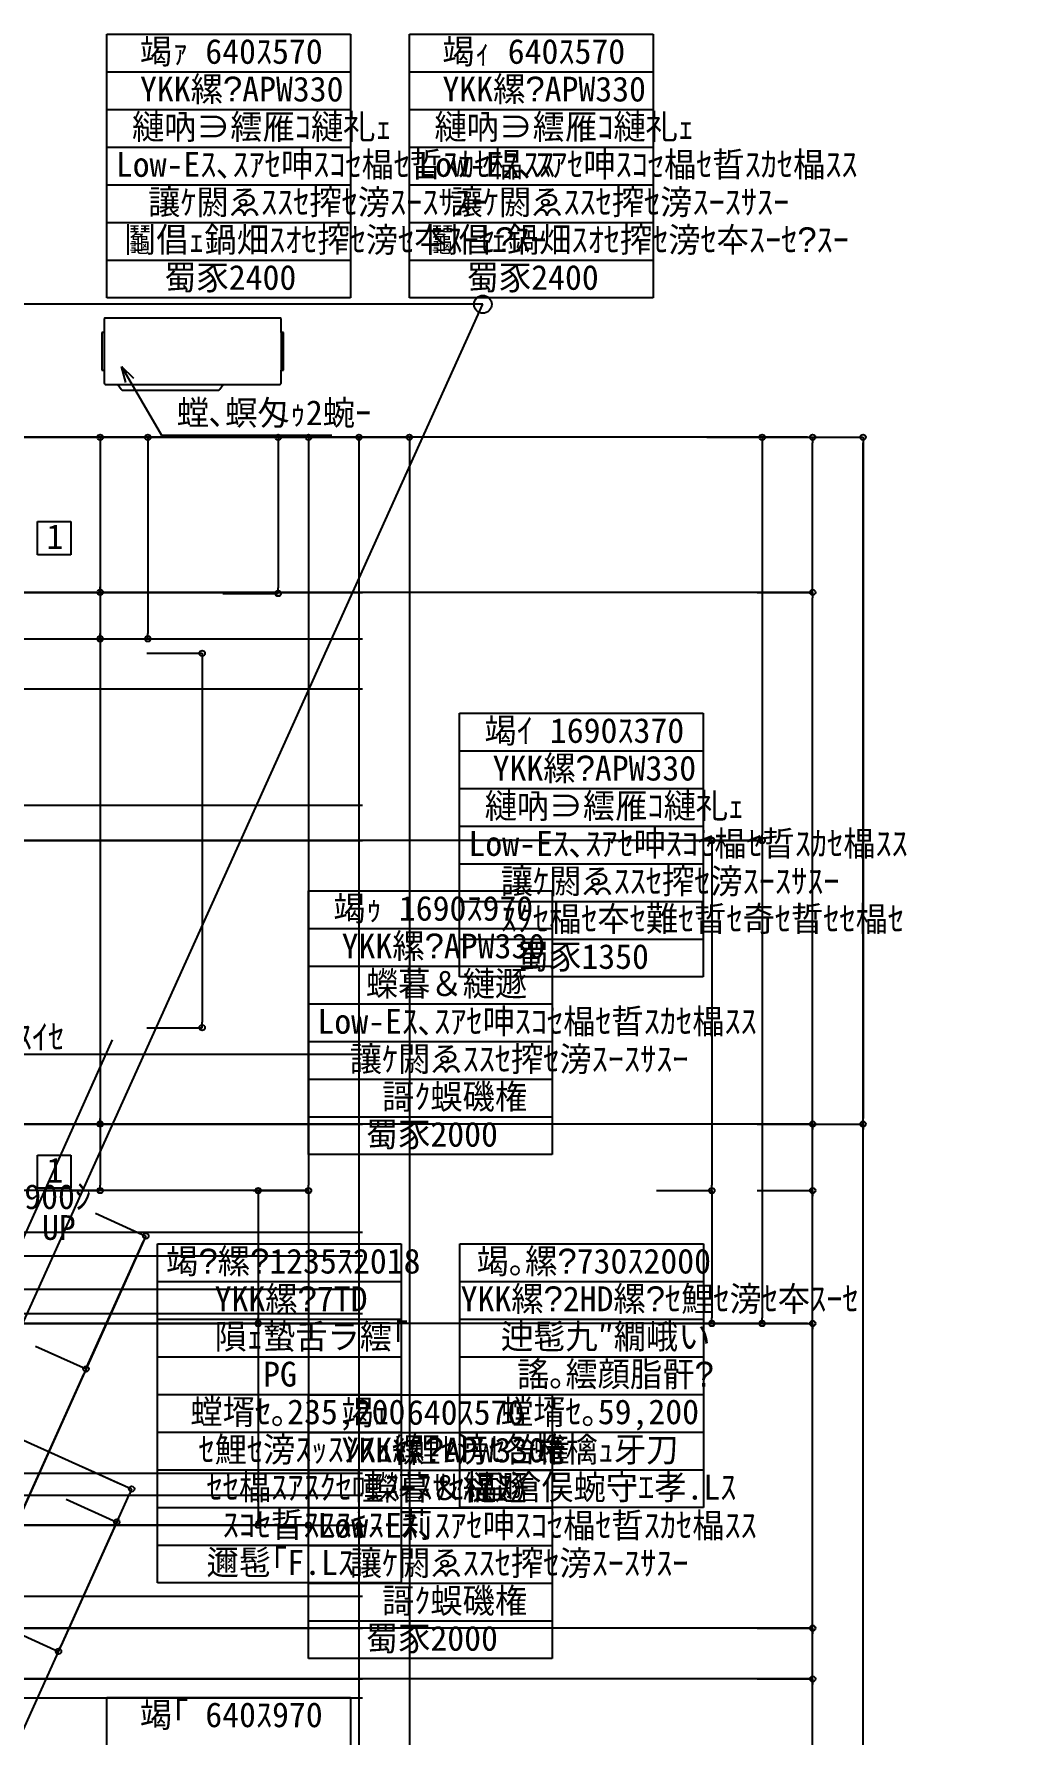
# Model space of a CAD drawing. Header units: metres. Extents: x 10908 to 27249, y 7268 to 22901.
# Drawn here: x 22876 to 27249, y 15073 to 22750 of the extents above; entities that cross this region are included whole.
import ezdxf

# ---------------------------------------------------------------- set-up
doc = ezdxf.new("R2010")
doc.units = ezdxf.units.M

msp = doc.modelspace()

# ---------------------------------------------------------------- linework, layer by layer
at = {"layer": '繝繝ｼ繧ｿ 001_1F'}
for p, q in [((23205, 21560), (23205, 22750)), ((23205, 22750), (24305, 22750)), ((24305, 22750), (24305, 21560)), ((24570, 21560), (24570, 22750)), ((24570, 22750), (25670, 22750)), ((25670, 22750), (25670, 21560)), ((23205, 22580), (24305, 22580)), ((24570, 22580), (25670, 22580)), ((23205, 22410), (24305, 22410)), ((24570, 22410), (25670, 22410)), ((23205, 22240), (24305, 22240)), ((24570, 22240), (25670, 22240)), ((23205, 22070), (24305, 22070)), ((24570, 22070), (25670, 22070)), ((23205, 21900), (24305, 21900)), ((24570, 21900), (25670, 21900)), ((23205, 21730), (24305, 21730)), ((24570, 21730), (25670, 21730)), ((24305, 21560), (23205, 21560)), ((25670, 21560), (24570, 21560)), ((23290.9, 21177.1), (23271.5, 21249.5)), ((23271.5, 21249.5), (23324.5, 21196.5)), ((23271.5, 21249.5), (23450.6, 20939.3)), ((26367.5, 20930), (11375, 20930)), ((22924.7, 20930), (23174.7, 20930)), ((22924.7, 20930), (22924.7, 20930)), ((22924.7, 20930), (23174.7, 20930)), ((22924.7, 20930), (22924.7, 20930)), ((23139.4, 20930), (23389.4, 20930)), ((23139.4, 20930), (23139.4, 20930)), ((23174.7, 20930), (23174.7, 20905)), ((23174.7, 20930), (23174.7, 20905)), ((23174.7, 20905), (23174.7, 17855)), ((23174.7, 20905), (23174.7, 20255)), ((23389.4, 20930), (23389.4, 20905)), ((23389.4, 20905), (23389.4, 20045)), ((23450.6, 20939.3), (24220.6, 20939.3)), ((23728.1, 20930), (23978.1, 20930)), ((23728.1, 20930), (23728.1, 20930)), ((23978.1, 20930), (23978.1, 20905)), ((23978.1, 20905), (23978.1, 20250)), ((25912.5, 20930), (26162.5, 20930)), ((25912.5, 20930), (25912.5, 20930)), ((26140, 20930), (26390, 20930)), ((26140, 20930), (26140, 20930)), ((26162.5, 20930), (26162.5, 20905)), ((26162.5, 20905), (26162.5, 19135)), ((26367.5, 20930), (26617.5, 20930)), ((26367.5, 20930), (26367.5, 20930)), ((26390, 20930), (26390, 20905)), ((26390, 20930), (26390, 20930)), ((26390, 20930), (26617.5, 20930)), ((26390, 20930), (26390, 20930)), ((26390, 20255), (26390, 20905)), ((26617.5, 20930), (26617.5, 20905)), ((26617.5, 20930), (26617.5, 20905)), ((26617.5, 20930), (26617.5, 20930)), ((26617.5, 20905), (26617.5, 17855)), ((26617.5, 10550), (26617.5, 20905)), ((22924.7, 20230), (23174.7, 20230)), ((22924.7, 20230), (22924.7, 20230)), ((22924.7, 20230), (22924.7, 20230)), ((23174.7, 20230), (23174.7, 20255)), ((23174.7, 20230), (23174.7, 20230)), ((23174.7, 20230), (23174.7, 20205)), ((23174.7, 20205), (23174.7, 20045)), ((23728.1, 20225), (23978.1, 20225)), ((23728.1, 20225), (23728.1, 20225)), ((23978.1, 20225), (23978.1, 20250)), ((23978.1, 20225), (23978.1, 20225)), ((26140, 20230), (26390, 20230)), ((26140, 20230), (26140, 20230)), ((26140, 20230), (26390, 20230)), ((26140, 20230), (26140, 20230)), ((26390, 20230), (26390, 20255)), ((26390, 20230), (26390, 20205)), ((26390, 20230), (26390, 20230)), ((26390, 17555), (26390, 20205)), ((23174.7, 20020), (23174.7, 20045)), ((23389.4, 20020), (23389.4, 20045)), ((22924.7, 20020), (23174.7, 20020)), ((22924.7, 20020), (22924.7, 20020)), ((22924.7, 20020), (23174.7, 20020)), ((22924.7, 20020), (22924.7, 20020)), ((23139.4, 20020), (23389.4, 20020)), ((23139.4, 20020), (23139.4, 20020)), ((23174.7, 20020), (23174.7, 20020)), ((23174.7, 20020), (23174.7, 19995)), ((23174.7, 19995), (23174.7, 17555)), ((23389.4, 20020), (23389.4, 20020)), ((26162.5, 19110), (26162.5, 19135)), ((25685, 19110), (25935, 19110)), ((25685, 19110), (25685, 19110)), ((25912.5, 19110), (26162.5, 19110)), ((25912.5, 19110), (25912.5, 19110)), ((25912.5, 19110), (26162.5, 19110)), ((25912.5, 19110), (25912.5, 19110)), ((25935, 19110), (25935, 19085)), ((25935, 19085), (25935, 17555)), ((26162.5, 19110), (26162.5, 19110)), ((26162.5, 19110), (26162.5, 19085)), ((26162.5, 19085), (26162.5, 16955)), ((18710.5, 8165), (23230.6, 18209.7)), ((26390, 17830), (11375, 17830)), ((22924.7, 17830), (23174.7, 17830)), ((22924.7, 17830), (22924.7, 17830)), ((23174.7, 17830), (23174.7, 17855)), ((23174.7, 17830), (23174.7, 17830)), ((26140, 17830), (26390, 17830)), ((26140, 17830), (26140, 17830)), ((26367.5, 17830), (26617.5, 17830)), ((26367.5, 17830), (26367.5, 17830)), ((26390, 17830), (26390, 17805)), ((26390, 17830), (26390, 17830)), ((26390, 17830), (26617.5, 17830)), ((26390, 17830), (26390, 17830)), ((26617.5, 17830), (26617.5, 17855)), ((26617.5, 17830), (26617.5, 17805)), ((26617.5, 17830), (26617.5, 17830)), ((26617.5, 17830), (26617.5, 17830)), ((26390, 15580), (26390, 17805)), ((26617.5, 10850), (26617.5, 17805)), ((22924.7, 17530), (23174.7, 17530)), ((22924.7, 17530), (22924.7, 17530)), ((23174.7, 17530), (23174.7, 17555)), ((23174.7, 17530), (23174.7, 17530)), ((25685, 17530), (25935, 17530)), ((25685, 17530), (25685, 17530)), ((25685, 17530), (25685, 17530)), ((25935, 17530), (25935, 17555)), ((25935, 17530), (25935, 17530)), ((25935, 17530), (25935, 17505)), ((25935, 17505), (25935, 16955)), ((26140, 17530), (26140, 17530)), ((26140, 17530), (26390, 17530)), ((26140, 17530), (26140, 17530)), ((26390, 17530), (26390, 17555)), ((26390, 17530), (26390, 17505)), ((26390, 17530), (26390, 17530)), ((26390, 16955), (26390, 17505)), ((23152.7, 17427.4), (23380.7, 17324.8)), ((23152.7, 17427.4), (23152.7, 17427.4)), ((23152.7, 17427.4), (23380.7, 17324.8)), ((23152.7, 17427.4), (23152.7, 17427.4)), ((23370.4, 17302), (22502.2, 15372.6)), ((23120.9, 16747.6), (23370.4, 17302)), ((23380.7, 17324.8), (23370.4, 17302)), ((23380.7, 17324.8), (23370.4, 17302)), ((23380.7, 17324.8), (23380.7, 17324.8)), ((23432.5, 15760), (23432.5, 17290)), ((23432.5, 17290), (24532.5, 17290)), ((24532.5, 17290), (24532.5, 15760)), ((24797.5, 16100), (24797.5, 17290)), ((24797.5, 17290), (25897.5, 17290)), ((25897.5, 17290), (25897.5, 16100)), ((23432.5, 17120), (24532.5, 17120)), ((24797.5, 17120), (25897.5, 17120)), ((23432.5, 16950), (24532.5, 16950)), ((24797.5, 16950), (25897.5, 16950)), ((25685, 16930), (25935, 16930)), ((25685, 16930), (25685, 16930)), ((25912.5, 16930), (26162.5, 16930)), ((25912.5, 16930), (25912.5, 16930)), ((25935, 16930), (25935, 16955)), ((25935, 16930), (25935, 16930)), ((26140, 16930), (26140, 16930)), ((26140, 16930), (26390, 16930)), ((26140, 16930), (26140, 16930)), ((26162.5, 16930), (26162.5, 16955)), ((26162.5, 16930), (26162.5, 16930)), ((26390, 16930), (26390, 16955)), ((26390, 16930), (26390, 16905)), ((26390, 16930), (26390, 16930)), ((26390, 15350.5), (26390, 16905)), ((22882.7, 16827.4), (23110.7, 16724.8)), ((22882.7, 16827.4), (22882.7, 16827.4)), ((22882.7, 16827.4), (22882.7, 16827.4)), ((23110.7, 16724.8), (23120.9, 16747.6)), ((23432.5, 16780), (24532.5, 16780)), ((24797.5, 16780), (25897.5, 16780)), ((22398.9, 15143.2), (23100.4, 16702)), ((23110.7, 16724.8), (23100.4, 16702)), ((23110.7, 16724.8), (23110.7, 16724.8)), ((23432.5, 16610), (24532.5, 16610)), ((24797.5, 16610), (25897.5, 16610)), ((23432.5, 16440), (24532.5, 16440)), ((24797.5, 16440), (25897.5, 16440)), ((23088.5, 16285.7), (23316.5, 16183.1)), ((23088.5, 16285.7), (23088.5, 16285.7)), ((23432.5, 16270), (24532.5, 16270)), ((24797.5, 16270), (25897.5, 16270)), ((22772.8, 14974.8), (23306.3, 16160.3)), ((23316.5, 16183.1), (23306.3, 16160.3)), ((23316.5, 16183.1), (23316.5, 16183.1)), ((23432.5, 16100), (24532.5, 16100)), ((25897.5, 16100), (24797.5, 16100)), ((23432.5, 15930), (24532.5, 15930)), ((24532.5, 15760), (23432.5, 15760)), ((26390, 15555), (11602.5, 15555)), ((26140, 15555), (26140, 15555)), ((26140, 15555), (26390, 15555)), ((26140, 15555), (26140, 15555)), ((26390, 15555), (26390, 15580)), ((26390, 15555), (26390, 15530)), ((26390, 15555), (26390, 15555)), ((26390, 12135.3), (26390, 15530)), ((26140, 15325.5), (26140, 15325.5)), ((26140, 15325.5), (26390, 15325.5)), ((26140, 15325.5), (26140, 15325.5)), ((26390, 15325.5), (26390, 15350.5)), ((26390, 15325.5), (26390, 15300.5)), ((26390, 15325.5), (26390, 15325.5)), ((26390, 14506.3), (26390, 15300.5)), ((23205, 14222.5), (23205, 15242.5)), ((23205, 15242.5), (24305, 15242.5)), ((24305, 15242.5), (24305, 14222.5))]:
    msp.add_line(p, q, dxfattribs=at)
for centre in [(23174.7, 20930), (23174.7, 20930), (23389.4, 20930), (23978.1, 20930), (26162.5, 20930), (26390, 20930), (26617.5, 20930), (26617.5, 20930), (23174.7, 20230), (23174.7, 20230), (23978.1, 20225), (26390, 20230), (26390, 20230), (23174.7, 20020), (23174.7, 20020), (23389.4, 20020), (25935, 19110), (26162.5, 19110), (26162.5, 19110), (23174.7, 17830), (26390, 17830), (26617.5, 17830), (26617.5, 17830), (23174.7, 17530), (25935, 17530), (25935, 17530), (26390, 17530), (26390, 17530), (23380.7, 17324.8), (23380.7, 17324.8), (25935, 16930), (26162.5, 16930), (26390, 16930), (26390, 16930), (23110.7, 16724.8), (23110.7, 16724.8), (23316.5, 16183.1), (26390, 15555), (26390, 15555), (26390, 15325.5), (26390, 15325.5)]:
    msp.add_circle(centre, 12.5, dxfattribs=at)
at = {"layer": '繝繝ｼ繧ｿ 001_2F'}
for p, q in [((26367.5, 20930), (11375, 20930)), ((22924.7, 20930), (23174.7, 20930)), ((22924.7, 20930), (22924.7, 20930)), ((23139.4, 20930), (23389.4, 20930)), ((23139.4, 20930), (23139.4, 20930)), ((23174.7, 20930), (23174.7, 20905)), ((23174.7, 20905), (23174.7, 20255)), ((23389.4, 20930), (23389.4, 20905)), ((23389.4, 20905), (23389.4, 20045)), ((23728.1, 20930), (23978.1, 20930)), ((23728.1, 20930), (23728.1, 20930)), ((23978.1, 20930), (23978.1, 20905)), ((23978.1, 20905), (23978.1, 20250)), ((25912.5, 20930), (26162.5, 20930)), ((25912.5, 20930), (25912.5, 20930)), ((26140, 20930), (26390, 20930)), ((26140, 20930), (26140, 20930)), ((26162.5, 20930), (26162.5, 20905)), ((26162.5, 20905), (26162.5, 19135)), ((26390, 20930), (26390, 20905)), ((26390, 20930), (26390, 20930)), ((26390, 20930), (26617.5, 20930)), ((26390, 20930), (26390, 20930)), ((26390, 20255), (26390, 20905)), ((26617.5, 20930), (26617.5, 20905)), ((26617.5, 20930), (26617.5, 20930)), ((26617.5, 10550), (26617.5, 20905)), ((26390, 20230), (11375, 20230)), ((22924.7, 20230), (23174.7, 20230)), ((22924.7, 20230), (22924.7, 20230)), ((22924.7, 20230), (22924.7, 20230)), ((23174.7, 20230), (23174.7, 20255)), ((23174.7, 20230), (23174.7, 20230)), ((23174.7, 20230), (23174.7, 20205)), ((23174.7, 20205), (23174.7, 20045)), ((23728.1, 20225), (23978.1, 20225)), ((23728.1, 20225), (23728.1, 20225)), ((23978.1, 20225), (23978.1, 20250)), ((23978.1, 20225), (23978.1, 20225)), ((26140, 20230), (26390, 20230)), ((26140, 20230), (26140, 20230)), ((26140, 20230), (26390, 20230)), ((26140, 20230), (26140, 20230)), ((26390, 20230), (26390, 20255)), ((26390, 20230), (26390, 20205)), ((26390, 20230), (26390, 20230)), ((26390, 17555), (26390, 20205)), ((23174.7, 20020), (23174.7, 20045)), ((23389.4, 20020), (23389.4, 20045)), ((22924.7, 20020), (23174.7, 20020)), ((22924.7, 20020), (22924.7, 20020)), ((22924.7, 20020), (23174.7, 20020)), ((22924.7, 20020), (22924.7, 20020)), ((23139.4, 20020), (23389.4, 20020)), ((23139.4, 20020), (23139.4, 20020)), ((23174.7, 20020), (23174.7, 20020)), ((23174.7, 20020), (23174.7, 19995)), ((23174.7, 19995), (23174.7, 17555)), ((23389.4, 20020), (23389.4, 20020)), ((26162.5, 19110), (26162.5, 19135)), ((26162.5, 19110), (17745, 19110)), ((25685, 19110), (25935, 19110)), ((25685, 19110), (25685, 19110)), ((25912.5, 19110), (26162.5, 19110)), ((25912.5, 19110), (25912.5, 19110)), ((25912.5, 19110), (26162.5, 19110)), ((25912.5, 19110), (25912.5, 19110)), ((25935, 19110), (25935, 19085)), ((25935, 19085), (25935, 17555)), ((26162.5, 19110), (26162.5, 19110)), ((26162.5, 19110), (26162.5, 19085)), ((26162.5, 19085), (26162.5, 16955)), ((24115, 17692.5), (24115, 18882.5)), ((24115, 18882.5), (25215, 18882.5)), ((25215, 18882.5), (25215, 17692.5)), ((24115, 18712.5), (25215, 18712.5)), ((24115, 18542.5), (25215, 18542.5)), ((24115, 18372.5), (25215, 18372.5)), ((18841.9, 8457.1), (23230.6, 18209.7)), ((24115, 18202.5), (25215, 18202.5)), ((24115, 18032.5), (25215, 18032.5)), ((26367.5, 17830), (18288.7, 17830)), ((24115, 17862.5), (25215, 17862.5)), ((25215, 17692.5), (24115, 17692.5)), ((22924.7, 17530), (23174.7, 17530)), ((22924.7, 17530), (22924.7, 17530)), ((23174.7, 17530), (23174.7, 17555)), ((23174.7, 17530), (23174.7, 17530)), ((25685, 17530), (25935, 17530)), ((25685, 17530), (25685, 17530)), ((25685, 17530), (25685, 17530)), ((25935, 17530), (25935, 17555)), ((25935, 17530), (25935, 17530)), ((25935, 17530), (25935, 17505)), ((25935, 17505), (25935, 16955)), ((26140, 17530), (26140, 17530)), ((26140, 17530), (26390, 17530)), ((26140, 17530), (26140, 17530)), ((26390, 17530), (26390, 17555)), ((26390, 17530), (26390, 17505)), ((26390, 17530), (26390, 17530)), ((26390, 16955), (26390, 17505)), ((23152.7, 17427.4), (23380.7, 17324.8)), ((23152.7, 17427.4), (23152.7, 17427.4)), ((23120.9, 16747.6), (23370.4, 17302)), ((23380.7, 17324.8), (23370.4, 17302)), ((23380.7, 17324.8), (23380.7, 17324.8)), ((21307.4, 17087.3), (23265.3, 16206.2)), ((26367.5, 16930), (11375, 16930)), ((25685, 16930), (25935, 16930)), ((25685, 16930), (25685, 16930)), ((25912.5, 16930), (26162.5, 16930)), ((25912.5, 16930), (25912.5, 16930)), ((25935, 16930), (25935, 16955)), ((25935, 16930), (25935, 16930)), ((26140, 16930), (26140, 16930)), ((26140, 16930), (26390, 16930)), ((26140, 16930), (26140, 16930)), ((26162.5, 16930), (26162.5, 16955)), ((26162.5, 16930), (26162.5, 16930)), ((26390, 16930), (26390, 16955)), ((26390, 16930), (26390, 16905)), ((26390, 16930), (26390, 16930)), ((26390, 15350.5), (26390, 16905)), ((22882.7, 16827.4), (23110.7, 16724.8)), ((22882.7, 16827.4), (22882.7, 16827.4)), ((22882.7, 16827.4), (22882.7, 16827.4)), ((23110.7, 16724.8), (23120.9, 16747.6)), ((22398.9, 15143.2), (23100.4, 16702)), ((23110.7, 16724.8), (23100.4, 16702)), ((23110.7, 16724.8), (23110.7, 16724.8)), ((24115, 15417.5), (24115, 16607.5)), ((24115, 16607.5), (25215, 16607.5)), ((25215, 16607.5), (25215, 15417.5)), ((24115, 16437.5), (25215, 16437.5)), ((23088.5, 16285.7), (23316.5, 16183.1)), ((23088.5, 16285.7), (23088.5, 16285.7)), ((24115, 16267.5), (25215, 16267.5)), ((22772.8, 14974.8), (23306.2, 16160.3)), ((23316.5, 16183.1), (23306.2, 16160.3)), ((23316.5, 16183.1), (23316.5, 16183.1)), ((24115, 16097.5), (25215, 16097.5)), ((24115, 15927.5), (25215, 15927.5)), ((24115, 15757.5), (25215, 15757.5)), ((24115, 15587.5), (25215, 15587.5)), ((25215, 15417.5), (24115, 15417.5)), ((26382.3, 15325.5), (21642.5, 15325.5)), ((26140, 15325.5), (26140, 15325.5)), ((26140, 15325.5), (26390, 15325.5)), ((26140, 15325.5), (26140, 15325.5)), ((26390, 15325.5), (26390, 15350.5)), ((26390, 15325.5), (26390, 15300.5)), ((26390, 15325.5), (26390, 15325.5)), ((26390, 14506.3), (26390, 15300.5))]:
    msp.add_line(p, q, dxfattribs=at)
for centre in [(23174.7, 20930), (23389.4, 20930), (23978.1, 20930), (26162.5, 20930), (26390, 20930), (26617.5, 20930), (23174.7, 20230), (23174.7, 20230), (23978.1, 20225), (26390, 20230), (26390, 20230), (23174.7, 20020), (23174.7, 20020), (23389.4, 20020), (25935, 19110), (26162.5, 19110), (26162.5, 19110), (23174.7, 17530), (25935, 17530), (25935, 17530), (26390, 17530), (26390, 17530), (23380.7, 17324.8), (25935, 16930), (26162.5, 16930), (26390, 16930), (26390, 16930), (23110.7, 16724.8), (23110.7, 16724.8), (23316.5, 16183.1), (26390, 15325.5), (26390, 15325.5)]:
    msp.add_circle(centre, 12.5, dxfattribs=at)
at = {"layer": '繝繝ｼ繧ｿ 001_R'}
for p, q in [((25588.6, 20930), (13902, 20930)), ((23865, 20930), (24115, 20930)), ((23865, 20930), (23865, 20930)), ((24092.5, 20930), (24342.5, 20930)), ((24092.5, 20930), (24092.5, 20930)), ((24115, 20930), (24115, 20905)), ((24115, 20905), (24115, 17555)), ((24320, 20930), (24570, 20930)), ((24320, 20930), (24320, 20930)), ((24342.5, 20930), (24342.5, 20905)), ((24342.5, 20905), (24342.5, 16045)), ((24570, 20930), (24570, 20905)), ((24570, 20905), (24570, 10550)), ((24796.5, 18495.1), (24796.5, 19685.1)), ((24796.5, 19685.1), (25896.5, 19685.1)), ((25896.5, 19685.1), (25896.5, 18495.1)), ((24796.5, 19515.1), (25896.5, 19515.1)), ((24796.5, 19345.1), (25896.5, 19345.1)), ((24796.5, 19175.1), (25896.5, 19175.1)), ((24796.5, 19005.1), (25896.5, 19005.1)), ((24796.5, 18835.1), (25896.5, 18835.1)), ((24796.5, 18665.1), (25896.5, 18665.1)), ((25896.5, 18495.1), (24796.5, 18495.1)), ((24115, 17530), (19202.5, 17530)), ((23637.5, 17530), (23637.5, 17530)), ((23865, 17530), (24115, 17530)), ((23865, 17530), (23865, 17530)), ((23865, 17530), (24115, 17530)), ((23865, 17530), (23865, 17530)), ((23887.5, 17530), (23887.5, 17505)), ((23887.5, 17505), (23887.5, 16955)), ((24115, 17530), (24115, 17555)), ((24115, 17530), (24115, 17530)), ((24115, 17530), (24115, 17505)), ((24115, 17505), (24115, 16045)), ((23887.5, 16930), (19354.7, 16930)), ((23637.5, 16930), (23887.5, 16930)), ((23637.5, 16930), (23637.5, 16930)), ((23637.5, 16930), (23887.5, 16930)), ((23637.5, 16930), (23637.5, 16930)), ((23887.5, 16930), (23887.5, 16955)), ((23887.5, 16930), (23887.5, 16930)), ((23887.5, 16930), (23887.5, 16905)), ((23887.5, 16905), (23887.5, 16045)), ((24115, 16020), (19337.5, 16020)), ((23637.5, 16020), (23887.5, 16020)), ((23637.5, 16020), (23637.5, 16020)), ((23865, 16020), (24115, 16020)), ((23865, 16020), (23865, 16020)), ((23887.5, 16020), (23887.5, 16045)), ((23887.5, 16020), (23887.5, 16020)), ((24092.5, 16020), (24342.5, 16020)), ((24092.5, 16020), (24092.5, 16020)), ((24092.5, 16020), (24092.5, 16020)), ((24115, 16020), (24115, 16045)), ((24115, 16020), (24115, 16020)), ((24342.5, 16020), (24342.5, 16045)), ((24342.5, 16020), (24342.5, 16020)), ((24342.5, 16020), (24342.5, 15995)), ((24342.5, 15995), (24342.5, 10550))]:
    msp.add_line(p, q, dxfattribs=at)
for centre in [(24115, 20930), (24342.5, 20930), (24570, 20930), (23887.5, 17530), (24115, 17530), (24115, 17530), (23887.5, 16930), (23887.5, 16930), (23887.5, 16020), (24115, 16020), (24342.5, 16020), (24342.5, 16020)]:
    msp.add_circle(centre, 12.5, dxfattribs=at)
at = {"layer": '繧ｫ繧ｿ繝ｭ繧ｰ驛ｨ蜩(髮ｻ蛹冶｣ｽ蜩)_1F'}
for p, q in [((23192.1, 21464.5), (23191.8, 21462.6)), ((23191.8, 21462.6), (23191.8, 21402.6)), ((23192.2, 21464.5), (23192, 21462.6)), ((23192, 21462.6), (23192, 21402.6)), ((23192.8, 21466.1), (23192.1, 21464.5)), ((23193, 21466.1), (23192.2, 21464.5)), ((23194, 21467.2), (23192.8, 21466.1)), ((23194.1, 21467.2), (23193, 21466.1)), ((23195.3, 21467.6), (23194, 21467.2)), ((23195.5, 21467.6), (23194.1, 21467.2)), ((23988.3, 21467.6), (23195.3, 21467.6)), ((23988.4, 21467.6), (23195.5, 21467.6)), ((23989.6, 21467.2), (23988.3, 21467.6)), ((23989.8, 21467.2), (23988.4, 21467.6)), ((23990.8, 21466.1), (23989.6, 21467.2)), ((23990.9, 21466.1), (23989.8, 21467.2)), ((23991.5, 21464.5), (23990.8, 21466.1)), ((23991.7, 21464.5), (23990.9, 21466.1)), ((23991.8, 21462.6), (23991.5, 21464.5)), ((23992, 21462.6), (23991.7, 21464.5)), ((23991.8, 21402.6), (23991.8, 21462.6)), ((23992, 21402.6), (23992, 21462.6)), ((23181.9, 21401.7), (23181.8, 21401.2)), ((23181.8, 21401.2), (23181.8, 21234)), ((23182.4, 21402.2), (23181.9, 21401.7)), ((23182.1, 21401.7), (23182, 21401.1)), ((23182, 21401.1), (23182, 21234)), ((23182.6, 21402.1), (23182.1, 21401.7)), ((23183, 21402.5), (23182.4, 21402.2)), ((23183.2, 21402.4), (23182.6, 21402.1)), ((23183.8, 21402.6), (23183, 21402.5)), ((23184, 21402.6), (23183.2, 21402.4)), ((23191.8, 21402.6), (23183.8, 21402.6)), ((23192, 21402.6), (23184, 21402.6)), ((23191.8, 21402.6), (23191.8, 21232.6)), ((23192, 21402.6), (23192, 21232.6)), ((23991.8, 21402.6), (23991.8, 21232.6)), ((23999.8, 21402.6), (23991.8, 21402.6)), ((23992, 21402.6), (23992, 21232.6)), ((24000, 21402.6), (23992, 21402.6)), ((24000.6, 21402.5), (23999.8, 21402.6)), ((24000.7, 21402.4), (24000, 21402.6)), ((24001.2, 21402.2), (24000.6, 21402.5)), ((24001.4, 21402.1), (24000.7, 21402.4)), ((24001.6, 21401.7), (24001.2, 21402.2)), ((24001.8, 21401.7), (24001.4, 21402.1)), ((24001.8, 21401.2), (24001.6, 21401.7)), ((24002, 21401.1), (24001.8, 21401.7)), ((24001.8, 21234), (24001.8, 21401.2)), ((24002, 21234), (24002, 21401.1)), ((23181.8, 21234), (23181.9, 21233.5)), ((23181.9, 21233.5), (23182.4, 21233)), ((23182, 21234), (23182.1, 21233.4)), ((23182.1, 21233.4), (23182.6, 21233)), ((23182.4, 21233), (23183, 21232.7)), ((23182.6, 21233), (23183.2, 21232.7)), ((23183, 21232.7), (23183.8, 21232.6)), ((23183.2, 21232.7), (23184, 21232.6)), ((23183.8, 21232.6), (23191.8, 21232.6)), ((23184, 21232.6), (23192, 21232.6)), ((23191.8, 21232.6), (23191.8, 21177.6)), ((23192, 21232.6), (23192, 21177.6)), ((23991.8, 21177.6), (23991.8, 21232.6)), ((23991.8, 21232.6), (23999.8, 21232.6)), ((23992, 21177.6), (23992, 21232.6)), ((23992, 21232.6), (24000, 21232.6)), ((23999.8, 21232.6), (24000.6, 21232.7)), ((24000, 21232.6), (24000.7, 21232.7)), ((24000.6, 21232.7), (24001.2, 21233)), ((24000.7, 21232.7), (24001.4, 21233)), ((24001.2, 21233), (24001.6, 21233.5)), ((24001.4, 21233), (24001.8, 21233.4)), ((24001.6, 21233.5), (24001.8, 21234)), ((24001.8, 21233.4), (24002, 21234)), ((23191.8, 21177.6), (23192.4, 21173.7)), ((23192, 21177.6), (23192.6, 21173.7)), ((23192.4, 21173.7), (23194.1, 21170.5)), ((23192.6, 21173.7), (23194.3, 21170.5)), ((23194.1, 21170.5), (23196.7, 21168.4)), ((23194.3, 21170.5), (23196.9, 21168.3)), ((23196.7, 21168.4), (23199.8, 21167.6)), ((23196.9, 21168.3), (23200, 21167.6)), ((23199.8, 21167.6), (23253.5, 21167.6)), ((23200, 21167.6), (23253.6, 21167.6)), ((23253.5, 21167.6), (23730.1, 21167.6)), ((23253.5, 21167.6), (23268.7, 21146.8)), ((23253.6, 21167.6), (23730.3, 21167.6)), ((23253.6, 21167.6), (23268.9, 21146.7)), ((23268.7, 21146.8), (23270.4, 21145.1)), ((23268.9, 21146.7), (23270.5, 21145.1)), ((23270.4, 21145.1), (23272.5, 21143.8)), ((23270.5, 21145.1), (23272.7, 21143.8)), ((23272.5, 21143.8), (23274.9, 21142.9)), ((23272.7, 21143.8), (23275.1, 21142.9)), ((23274.9, 21142.9), (23277.3, 21142.6)), ((23275.1, 21142.9), (23277.5, 21142.6)), ((23277.3, 21142.6), (23706.3, 21142.6)), ((23277.5, 21142.6), (23706.5, 21142.6)), ((23706.3, 21142.6), (23708.7, 21142.9)), ((23706.5, 21142.6), (23708.8, 21142.9)), ((23708.7, 21142.9), (23711.1, 21143.8)), ((23708.8, 21142.9), (23711.2, 21143.8)), ((23711.1, 21143.8), (23713.2, 21145.1)), ((23711.2, 21143.8), (23713.4, 21145.1)), ((23713.2, 21145.1), (23714.8, 21146.8)), ((23713.4, 21145.1), (23715, 21146.7)), ((23714.8, 21146.8), (23730.1, 21167.6)), ((23715, 21146.7), (23730.3, 21167.6)), ((23730.1, 21167.6), (23983.8, 21167.6)), ((23730.3, 21167.6), (23984, 21167.6)), ((23983.8, 21167.6), (23986.9, 21168.4)), ((23984, 21167.6), (23987.1, 21168.3)), ((23986.9, 21168.4), (23989.4, 21170.5)), ((23987.1, 21168.3), (23989.6, 21170.5)), ((23989.4, 21170.5), (23991.2, 21173.7)), ((23989.6, 21170.5), (23991.3, 21173.7)), ((23991.2, 21173.7), (23991.8, 21177.6)), ((23991.3, 21173.7), (23992, 21177.6))]:
    msp.add_line(p, q, dxfattribs=at)
at = {"layer": '蟒ｺ蜈ｷ(驥大ｱ樒ｪ)_2F'}
for p, q in [((23384.7, 19955), (23634.7, 19955)), ((23384.7, 19955), (23384.7, 19955)), ((23634.7, 19955), (23634.7, 19930)), ((23634.7, 19930), (23634.7, 18290)), ((22967.2, 19110), (22597.2, 19110)), ((23634.7, 18265), (23634.7, 18290)), ((23384.7, 18265), (23634.7, 18265)), ((23384.7, 18265), (23384.7, 18265)), ((23634.7, 18265), (23634.7, 18265)), ((23021.4, 16136.5), (23249.4, 16034)), ((23021.4, 16136.5), (23021.4, 16136.5)), ((23239.1, 16011.2), (22997, 15473.1)), ((23249.4, 16034), (23239.1, 16011.2)), ((22758.8, 15552.9), (22986.7, 15450.3)), ((22986.7, 15450.3), (22997, 15473.1)), ((22986.7, 15450.3), (22986.7, 15450.3))]:
    msp.add_line(p, q, dxfattribs=at)
for centre in [(23634.7, 19955), (23634.7, 18265), (23249.4, 16034), (22986.7, 15450.3)]:
    msp.add_circle(centre, 12.5, dxfattribs=at)
at = {"layer": '蟒ｺ蜈ｷ(驥大ｱ樒ｪ)_R'}
for p, q in [((23384.7, 19955), (23634.7, 19955)), ((23384.7, 19955), (23384.7, 19955)), ((23634.7, 19955), (23634.7, 19930)), ((23634.7, 19930), (23634.7, 18290)), ((23634.7, 18265), (23634.7, 18290)), ((23384.7, 18265), (23634.7, 18265)), ((23384.7, 18265), (23384.7, 18265)), ((23634.7, 18265), (23634.7, 18265))]:
    msp.add_line(p, q, dxfattribs=at)
for centre in [(23634.7, 19955), (23634.7, 18265)]:
    msp.add_circle(centre, 12.5, dxfattribs=at)
at = {"layer": '閠仙鴨螢_2F'}
for p, q in [((22892.2, 20400), (22892.2, 20550)), ((22892.2, 20550), (23042.2, 20550)), ((23042.2, 20550), (23042.2, 20400)), ((23042.2, 20400), (22892.2, 20400)), ((22892.2, 17540.5), (22892.2, 17690.5)), ((22892.2, 17690.5), (23042.2, 17690.5)), ((23042.2, 17690.5), (23042.2, 17540.5)), ((23042.2, 17540.5), (22892.2, 17540.5))]:
    msp.add_line(p, q, dxfattribs=at)
at = {"layer": '騾壹ｊ闃ｯ_1F'}
for p, q in [((13514.7, 20930), (24358.1, 20930)), ((13514.7, 20230), (24358.1, 20230)), ((13514.7, 20020), (24358.1, 20020)), ((13514.7, 19795), (24358.1, 19795)), ((13514.7, 19270), (24358.1, 19270)), ((13514.7, 19110), (24358.1, 19110)), ((13514.7, 18145.6), (24358.1, 18145.6)), ((13514.7, 17830), (24358.1, 17830)), ((13514.7, 17342.4), (24358.1, 17342.4)), ((13514.7, 17235.6), (24358.1, 17235.6)), ((13953.4, 17085.6), (24358.1, 17085.6)), ((13801.7, 16974.5), (24358.1, 16974.5)), ((13514.7, 16930), (24358.1, 16930)), ((13514.7, 16255), (24358.1, 16255)), ((13514.7, 16155), (24358.1, 16155)), ((13514.7, 16020), (24358.1, 16020)), ((13514.7, 15699), (24358.1, 15699)), ((13514.7, 15555), (24358.1, 15555)), ((13953.4, 15325.5), (24358.1, 15325.5)), ((13801.7, 15240.1), (24358.1, 15240.1))]:
    msp.add_line(p, q, dxfattribs=at)
at = {"layer": '騾壹ｊ闃ｯ_2F'}
for p, q in [((13514.7, 20930), (24358.1, 20930)), ((13514.7, 20230), (24358.1, 20230)), ((13514.7, 20020), (24358.1, 20020)), ((13514.7, 19795), (24358.1, 19795)), ((13514.7, 19270), (24358.1, 19270)), ((13514.7, 19110), (24358.1, 19110)), ((13514.7, 18145.6), (24358.1, 18145.6)), ((13514.7, 17830), (24358.1, 17830)), ((13514.7, 17342.4), (24358.1, 17342.4)), ((13514.7, 17235.6), (24358.1, 17235.6)), ((13953.4, 17085.6), (24358.1, 17085.6)), ((13801.7, 16974.5), (24358.1, 16974.5)), ((13514.7, 16930), (24358.1, 16930)), ((13514.7, 16255), (24358.1, 16255)), ((13514.7, 16155), (24358.1, 16155)), ((13514.7, 16020), (24358.1, 16020)), ((13514.7, 15699), (24358.1, 15699)), ((13514.7, 15555), (24358.1, 15555)), ((13953.4, 15325.5), (24358.1, 15325.5)), ((13801.7, 15240.1), (24358.1, 15240.1))]:
    msp.add_line(p, q, dxfattribs=at)
at = {"layer": '騾壹ｊ闃ｯ_R'}
for p, q in [((13514.7, 20930), (24358.1, 20930)), ((13514.7, 20230), (24358.1, 20230)), ((13514.7, 20020), (24358.1, 20020)), ((13514.7, 19795), (24358.1, 19795)), ((13514.7, 19270), (24358.1, 19270)), ((13514.7, 19110), (24358.1, 19110)), ((13514.7, 18145.6), (24358.1, 18145.6)), ((13514.7, 17830), (24358.1, 17830)), ((13514.7, 17342.4), (24358.1, 17342.4)), ((13514.7, 17235.6), (24358.1, 17235.6)), ((13953.4, 17085.6), (24358.1, 17085.6)), ((13801.7, 16974.5), (24358.1, 16974.5)), ((13514.7, 16930), (24358.1, 16930)), ((13514.7, 16255), (24358.1, 16255)), ((13514.7, 16155), (24358.1, 16155)), ((13514.7, 16020), (24358.1, 16020)), ((13514.7, 15699), (24358.1, 15699)), ((13514.7, 15555), (24358.1, 15555)), ((13953.4, 15325.5), (24358.1, 15325.5)), ((13801.7, 15240.1), (24358.1, 15240.1))]:
    msp.add_line(p, q, dxfattribs=at)
at = {"layer": '驛ｨ螻_1F'}
for p, q in [((24901.7, 21530), (12701.7, 21530)), ((19069.8, 8614.6), (24901.7, 21530))]:
    msp.add_line(p, q, dxfattribs=at)
msp.add_circle((24901.7, 21530), 40, dxfattribs=at)
at = {"layer": '驛ｨ螻_2F'}
for p, q in [((24901.7, 21530), (12701.7, 21530)), ((19069.8, 8614.6), (24901.7, 21530))]:
    msp.add_line(p, q, dxfattribs=at)
msp.add_circle((24901.7, 21530), 40, dxfattribs=at)

# ---------------------------------------------------------------- texts
at = {"layer": '繝繝ｼ繧ｿ 001_1F'}
for s, p in [('竭ｧ 640ｽ570', (23354.4, 22615.5)), ('竭ｨ 640ｽ570', (24719.4, 22615.5)), ('YKK縲\x80APW330', (23354.4, 22445.5)), ('YKK縲\x80APW330', (24719.4, 22445.5)), ('縺吶∋繧雁ｺ縺礼ｪ', (23318, 22275.5)), ('縺吶∋繧雁ｺ縺礼ｪ', (24683, 22275.5)), ('Low-Eｽ､ｽｱｾ呻ｽｺｾ橸ｾ晢ｽｶｾ橸ｽｽ', (23245.2, 22105.5)), ('Low-Eｽ､ｽｱｾ呻ｽｺｾ橸ｾ晢ｽｶｾ橸ｽｽ', (24610.2, 22105.5)), ('讓ｹ閼ゑｽｽｾ搾ｾ滂ｽｰｽｻｽｰ', (23390.9, 21935.5)), ('讓ｹ閼ゑｽｽｾ搾ｾ滂ｽｰｽｻｽｰ', (24755.9, 21935.5)), ('鬮倡ｪ鍋畑ｽｵｾ搾ｾ滂ｾ夲ｽｰｾ\x80ｽｰ', (23281.6, 21765.5)), ('鬮倡ｪ鍋畑ｽｵｾ搾ｾ滂ｾ夲ｽｰｾ\x80ｽｰ', (24646.6, 21765.5)), ('蜀豕2400', (23463.7, 21595.5)), ('蜀豕2400', (24828.7, 21595.5)), ('螳､螟匁ｩ2蜿ｰ', (23520.6, 20984.8)), ('ｽｱｾ呻ｾ先焔鞫ｺｼH=900ｼ', (21660.2, 17446.6)), ('竭\uf8f0縲\x801235ｽ2018', (23472.7, 17155.5)), ('竭｡縲\x80730ｽ2000', (24874.1, 17155.5)), ('YKK縲\x807TD', (23691.2, 16985.5)), ('YKK縲\x802HD縲\x80ｾ鯉ｾ滂ｾ夲ｽｰｾ', (24801.3, 16985.5)), ('繝昴ｼ繝ｼGL+210ｼ', (21271.4, 16766.1)), ('隕ｪ蟄舌ラ繧｢', (23691.2, 16815.5)), ('迚髢九″繝峨い', (24983.4, 16815.5)), ('PG', (23909.7, 16645.5)), ('謠｡繧顔脂骭\uf8f0', (25056.2, 16645.5)), ('螳壻ｾ｡235,200', (23581.9, 16475.5)), ('螳壻ｾ｡59,200', (24983.4, 16475.5)), ('ｾ鯉ｾ滂ｽｯｽｼｽｭｾ鯉ｾ滂ｾ咎権', (23618.4, 16305.5)), ('蜷檎ｭ牙刀', (25129, 16305.5)), ('ｾｾ橸ｽｱｽｸｾ幢ｽｰｽｻｾ橸ｽｰ', (23654.8, 16135.5)), ('蝨滄俣蜿守ｴ孝.Lｽ', (24874.1, 16135.5)), ('ｽｺｾ晢ｽｽｽｷｽｰ莉', (23727.6, 15965.5)), ('邇髢｢F.Lｽ', (23654.8, 15795.5)), ('竭｢ 640ｽ970', (23354.4, 15108))]:
    msp.add_text(s, height=112, dxfattribs=at).set_placement(p)
at = {"layer": '繝繝ｼ繧ｿ 001_2F'}
for s, p in [('竭ｩ 1690ｽ970', (24228, 18748)), ('YKK縲\x80APW330', (24264.4, 18578)), ('蠑暮＆縺遯', (24373.7, 18408)), ('Low-Eｽ､ｽｱｾ呻ｽｺｾ橸ｾ晢ｽｶｾ橸ｽｽ', (24155.2, 18238)), ('ｾ\x80ｾ橸ｽｳｾ晢ｾ暦ｽｲｾ', (21833.3, 18167.7)), ('讓ｹ閼ゑｽｽｾ搾ｾ滂ｽｰｽｻｽｰ', (24300.9, 18068)), ('謌ｸ蜈磯権', (24446.5, 17898)), ('蜀豕2000', (24373.7, 17728)), ('竭ｪ 640ｽ570', (24264.4, 16473)), ('YKK縲\x80APW330', (24264.4, 16303)), ('蠑暮＆縺遯', (24373.7, 16133)), ('Low-Eｽ､ｽｱｾ呻ｽｺｾ橸ｾ晢ｽｶｾ橸ｽｽ', (24155.2, 15963)), ('讓ｹ閼ゑｽｽｾ搾ｾ滂ｽｰｽｻｽｰ', (24300.9, 15793)), ('謌ｸ蜈磯権', (24446.5, 15623)), ('蜀豕2000', (24373.7, 15453))]:
    msp.add_text(s, height=112, dxfattribs=at).set_placement(p)
at = {"layer": '繝繝ｼ繧ｿ 001_R'}
for s, p in [('竭ｲ 1690ｽ370', (24909.6, 19550.5)), ('YKK縲\x80APW330', (24946, 19380.5)), ('縺吶∋繧雁ｺ縺礼ｪ', (24909.6, 19210.5)), ('Low-Eｽ､ｽｱｾ呻ｽｺｾ橸ｾ晢ｽｶｾ橸ｽｽ', (24836.7, 19040.5)), ('讓ｹ閼ゑｽｽｾ搾ｾ滂ｽｰｽｻｽｰ', (24982.4, 18870.5)), ('ｽｸｾ橸ｾ夲ｾ難ｾ晢ｾ奇ｾ晢ｾｾ橸ｾ', (24982.4, 18700.5)), ('蜀豕1350', (25055.2, 18530.5))]:
    msp.add_text(s, height=112, dxfattribs=at).set_placement(p)
at = {"layer": '繧ｹ繝ｭ繝ｼ繝_1F'}
msp.add_text('UP', height=112, dxfattribs=at).set_placement((22911.7, 17307.2))
at = {"layer": '閠仙鴨螢_2F'}
for p in [(22932.2, 20425.5), (22932.2, 17566)]:
    msp.add_text('1', height=112, dxfattribs=at).set_placement(p)

doc.saveas('drawing.dxf')
